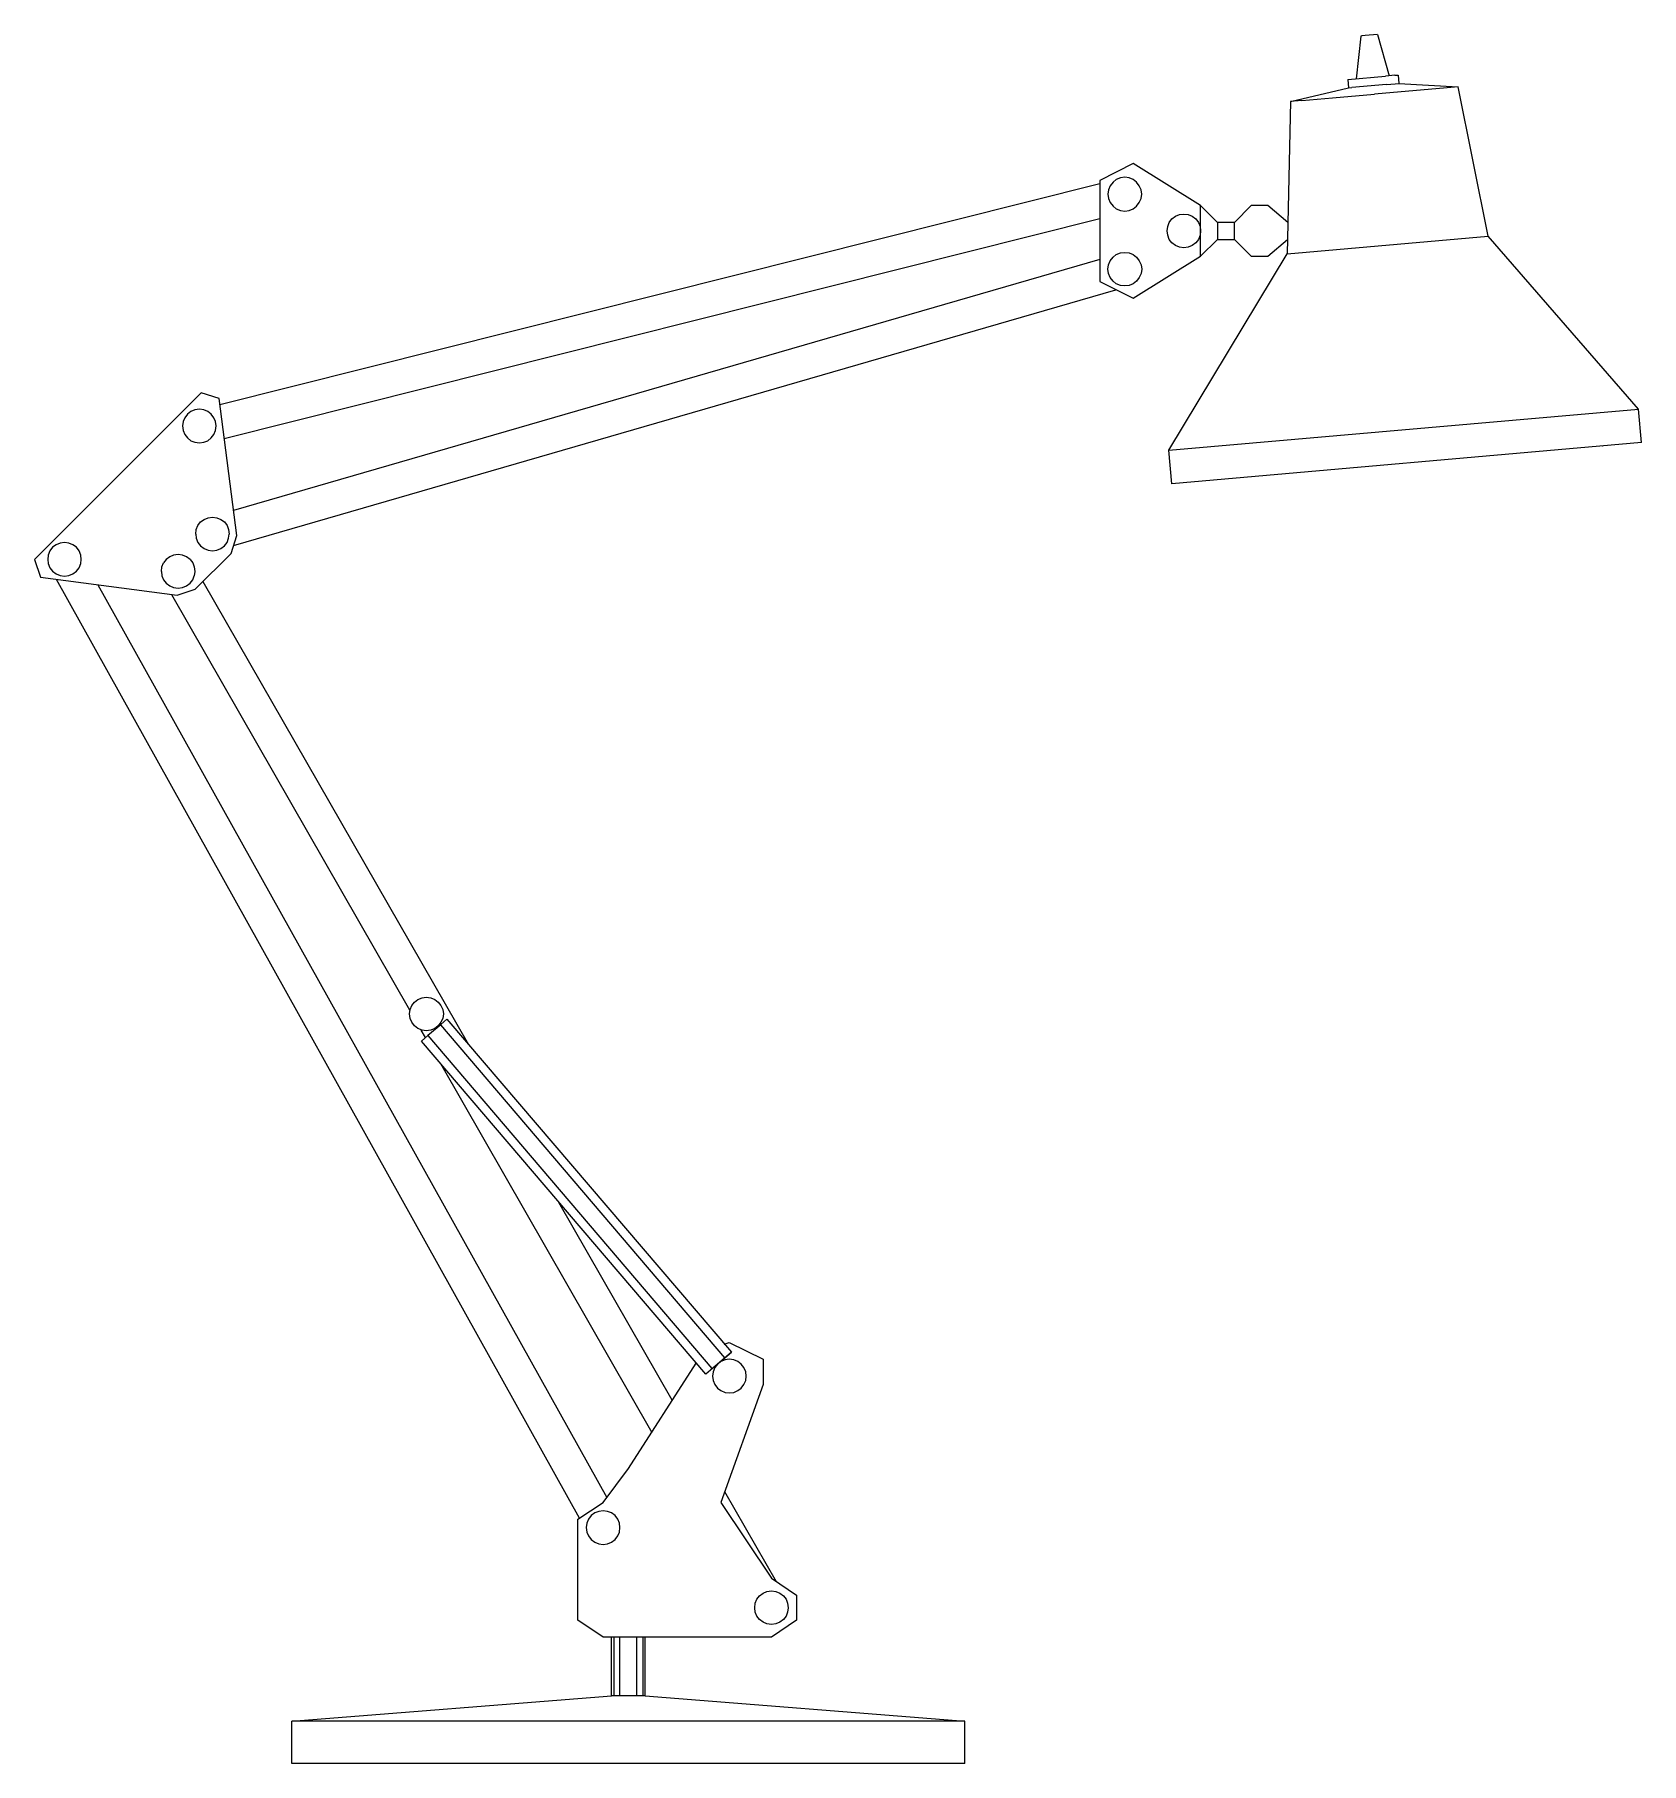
# Model space of a CAD drawing. Header units: millimetres. Extents: x -177 to 302, y 0 to 516.
import ezdxf

# ---------------------------------------------------------------- set-up
doc = ezdxf.new("R2010")
doc.units = ezdxf.units.MM
doc.layers.add('ceco.net 179', color=7, linetype='Continuous', lineweight=5)

msp = doc.modelspace()

# ---------------------------------------------------------------- linework, layer by layer
at = {"layer": 'ceco.net 179', "lineweight": 9}
for p, q in [((223.58, 515.6), (219.83, 515.28)), ((223.58, 515.6), (227.06, 503.29)), ((218.58, 515.12), (217.15, 502.43)), ((218.85, 515.18), (218.58, 515.12)), ((219.83, 515.28), (218.85, 515.18)), ((214.66, 502.22), (225.9, 503.18)), ((214.66, 502.22), (214.83, 499.7)), ((226.17, 500.67), (215.91, 499.81)), ((228.67, 503.45), (225.9, 503.18)), ((226.17, 500.67), (228.84, 500.93)), ((228.67, 503.45), (229.65, 503.5)), ((228.84, 500.93), (229.92, 500.99)), ((229.65, 503.5), (229.92, 500.99)), ((229.92, 500.99), (247.58, 500.02)), ((197.61, 495.69), (196.54, 450.18)), ((197.61, 495.69), (214.83, 499.7)), ((200.91, 495.95), (197.61, 495.69)), ((200.91, 495.95), (210.11, 496.76)), ((210.11, 496.76), (222.6, 497.83)), ((214.83, 499.7), (215.91, 499.81)), ((244.28, 499.76), (222.6, 497.83)), ((247.58, 500.02), (244.28, 499.76)), ((256.51, 455.48), (247.58, 500.02)), ((150.67, 477.16), (140.68, 472.13)), ((170.75, 464.58), (150.67, 477.16)), ((140.68, 471.11), (-121.94, 405.15)), ((140.68, 472.13), (140.68, 441.98)), ((143.27, 469.29), (143.09, 468.01)), ((143.8, 470.52), (143.27, 469.29)), ((144.61, 471.54), (143.8, 470.52)), ((145.59, 472.34), (144.61, 471.54)), ((146.84, 472.88), (145.59, 472.34)), ((148.18, 473.04), (146.84, 472.88)), ((149.43, 472.88), (148.18, 473.04)), ((150.67, 472.34), (149.43, 472.88)), ((151.66, 471.54), (150.67, 472.34)), ((152.46, 470.52), (151.66, 471.54)), ((152.99, 469.29), (152.46, 470.52)), ((153.17, 468.01), (152.99, 469.29)), ((143.09, 468.01), (143.27, 466.72)), ((143.27, 466.72), (143.8, 465.49)), ((143.8, 465.49), (144.61, 464.47)), ((144.61, 464.47), (145.59, 463.67)), ((150.67, 463.67), (151.66, 464.47)), ((151.66, 464.47), (152.46, 465.49)), ((152.46, 465.49), (152.99, 466.72)), ((152.99, 466.72), (153.17, 468.01)), ((170.75, 464.58), (175.75, 459.55)), ((170.75, 449.53), (170.75, 464.58)), ((185.83, 464.58), (180.84, 459.55)), ((190.83, 464.58), (185.83, 464.58)), ((196.76, 459.51), (190.83, 464.58)), ((-120.6, 395.14), (140.68, 460.78)), ((145.59, 463.67), (146.84, 463.13)), ((146.84, 463.13), (148.18, 462.97)), ((148.18, 462.97), (149.43, 463.13)), ((149.43, 463.13), (150.67, 463.67)), ((160.94, 458.37), (161.38, 459.55)), ((161.38, 459.55), (162.19, 460.62)), ((162.19, 460.62), (163.26, 461.42)), ((163.26, 461.42), (164.42, 461.9)), ((164.42, 461.9), (165.76, 462.06)), ((165.76, 462.06), (167, 461.9)), ((167, 461.9), (168.25, 461.42)), ((168.25, 461.42), (169.32, 460.62)), ((169.32, 460.62), (170.13, 459.55)), ((170.13, 459.55), (170.57, 458.37)), ((180.84, 459.55), (175.75, 459.55)), ((175.75, 459.55), (175.75, 454.51)), ((180.84, 454.51), (180.84, 459.55)), ((160.76, 457.03), (160.94, 458.37)), ((160.94, 455.74), (160.76, 457.03)), ((161.38, 454.51), (160.94, 455.74)), ((162.19, 453.5), (161.38, 454.51)), ((170.13, 454.51), (169.32, 453.5)), ((170.57, 455.74), (170.13, 454.51)), ((170.57, 458.37), (170.75, 457.03)), ((170.75, 457.03), (170.57, 455.74)), ((170.75, 449.53), (175.75, 454.51)), ((175.75, 454.51), (180.84, 454.51)), ((180.84, 454.51), (185.83, 449.53)), ((190.83, 449.53), (196.64, 454.45)), ((196.54, 450.18), (256.51, 455.48)), ((301.39, 403.92), (256.51, 455.48)), ((143.8, 448.14), (144.61, 449.21)), ((144.61, 449.21), (145.59, 450.02)), ((145.59, 450.02), (146.84, 450.5)), ((146.84, 450.5), (148.18, 450.66)), ((148.18, 450.66), (149.43, 450.5)), ((149.43, 450.5), (150.67, 450.02)), ((150.67, 450.02), (151.66, 449.21)), ((150.67, 436.95), (170.75, 449.53)), ((151.66, 449.21), (152.46, 448.14)), ((161.29, 391.66), (196.54, 450.18)), ((163.26, 452.69), (162.19, 453.5)), ((164.42, 452.21), (163.26, 452.69)), ((165.76, 452.05), (164.42, 452.21)), ((167, 452.21), (165.76, 452.05)), ((168.25, 452.69), (167, 452.21)), ((169.32, 453.5), (168.25, 452.69)), ((185.83, 449.53), (190.83, 449.53)), ((140.68, 448.57), (-117.84, 373.67)), ((143.09, 445.63), (143.27, 446.96)), ((143.27, 444.34), (143.09, 445.63)), ((143.27, 446.96), (143.8, 448.14)), ((143.8, 443.11), (143.27, 444.34)), ((152.46, 448.14), (152.99, 446.96)), ((152.99, 444.34), (152.46, 443.11)), ((152.99, 446.96), (153.17, 445.63)), ((153.17, 445.63), (152.99, 444.34)), ((-117.84, 363.22), (145.41, 439.52)), ((140.68, 441.98), (150.67, 436.95)), ((144.61, 442.09), (143.8, 443.11)), ((145.59, 441.29), (144.61, 442.09)), ((146.84, 440.81), (145.59, 441.29)), ((148.18, 440.65), (146.84, 440.81)), ((149.43, 440.81), (148.18, 440.65)), ((150.67, 441.29), (149.43, 440.81)), ((151.66, 442.09), (150.67, 441.29)), ((152.46, 443.11), (151.66, 442.09)), ((-127.47, 408.79), (-177.18, 359.05)), ((-122.12, 407.02), (-127.47, 408.79)), ((-131.58, 402.42), (-132.38, 401.35)), ((-130.51, 403.22), (-131.58, 402.42)), ((-129.35, 403.7), (-130.51, 403.22)), ((-128.01, 403.86), (-129.35, 403.7)), ((-126.67, 403.7), (-128.01, 403.86)), ((-125.51, 403.22), (-126.67, 403.7)), ((-124.44, 402.42), (-125.51, 403.22)), ((-123.64, 401.35), (-124.44, 402.42)), ((-116.85, 366.17), (-122.12, 407.02)), ((161.29, 391.66), (301.39, 403.92)), ((302.29, 393.9), (301.39, 403.92)), ((-132.83, 400.17), (-133.01, 398.88)), ((-133.01, 398.88), (-132.83, 397.54)), ((-132.38, 401.35), (-132.83, 400.17)), ((-132.83, 397.54), (-132.38, 396.37)), ((-123.19, 400.17), (-123.64, 401.35)), ((-123.64, 396.37), (-123.19, 397.54)), ((-123.01, 398.88), (-123.19, 400.17)), ((-123.19, 397.54), (-123.01, 398.88)), ((-132.38, 396.37), (-131.58, 395.3)), ((-131.58, 395.3), (-130.51, 394.49)), ((-130.51, 394.49), (-129.35, 394.01)), ((-129.35, 394.01), (-128.01, 393.85)), ((-128.01, 393.85), (-126.67, 394.01)), ((-126.67, 394.01), (-125.51, 394.49)), ((-125.51, 394.49), (-124.44, 395.3)), ((-124.44, 395.3), (-123.64, 396.37)), ((302.29, 393.9), (162.19, 381.64)), ((290.69, 392.89), (290.6, 392.89)), ((162.19, 381.64), (161.29, 391.66)), ((-126.58, 370.99), (-125.42, 371.52)), ((-125.42, 371.52), (-124.08, 371.68)), ((-124.08, 371.68), (-122.83, 371.52)), ((-122.83, 371.52), (-121.58, 370.99)), ((-129.08, 366.65), (-128.99, 367.99)), ((-129.08, 366.65), (-128.99, 365.37)), ((-128.99, 367.99), (-128.45, 369.17)), ((-128.45, 369.17), (-127.65, 370.24)), ((-127.65, 370.24), (-126.58, 370.99)), ((-121.58, 370.99), (-120.51, 370.24)), ((-120.51, 370.24), (-119.71, 369.17)), ((-119.71, 369.17), (-119.26, 367.99)), ((-119.26, 367.99), (-119.08, 366.65)), ((-119.26, 365.37), (-119.08, 366.65)), ((-118.55, 360.87), (-116.85, 366.17)), ((-172.63, 361.62), (-173.07, 360.39)), ((-171.82, 362.69), (-172.63, 361.62)), ((-170.75, 363.44), (-171.82, 362.69)), ((-169.5, 363.97), (-170.75, 363.44)), ((-168.25, 364.14), (-169.5, 363.97)), ((-166.92, 363.97), (-168.25, 364.14)), ((-165.76, 363.44), (-166.92, 363.97)), ((-164.68, 362.69), (-165.76, 363.44)), ((-163.88, 361.62), (-164.68, 362.69)), ((-163.35, 360.39), (-163.88, 361.62)), ((-128.99, 365.37), (-128.45, 364.14)), ((-128.45, 364.14), (-127.65, 363.12)), ((-127.65, 363.12), (-126.58, 362.31)), ((-126.58, 362.31), (-125.42, 361.83)), ((-125.42, 361.83), (-124.08, 361.62)), ((-124.08, 361.62), (-122.83, 361.83)), ((-122.83, 361.83), (-121.58, 362.31)), ((-121.58, 362.31), (-120.51, 363.12)), ((-120.51, 363.12), (-119.71, 364.14)), ((-119.71, 364.14), (-119.26, 365.37)), ((-177.18, 359.05), (-175.39, 353.75)), ((-173.07, 360.39), (-173.25, 359.1)), ((-173.25, 359.1), (-173.07, 357.82)), ((-173.07, 357.82), (-172.63, 356.59)), ((-172.63, 356.59), (-171.82, 355.57)), ((-164.68, 355.57), (-163.88, 356.59)), ((-163.88, 356.59), (-163.35, 357.82)), ((-163.26, 359.1), (-163.35, 360.39)), ((-163.35, 357.82), (-163.26, 359.1)), ((-139.34, 355.51), (-139.16, 356.85)), ((-139.16, 356.85), (-138.72, 358.03)), ((-137.91, 359.1), (-138.72, 358.03)), ((-136.84, 359.85), (-137.91, 359.1)), ((-135.68, 360.39), (-136.84, 359.85)), ((-134.34, 360.55), (-135.68, 360.39)), ((-133.01, 360.39), (-134.34, 360.55)), ((-131.85, 359.85), (-133.01, 360.39)), ((-130.77, 359.1), (-131.85, 359.85)), ((-130.77, 359.1), (-129.97, 358.03)), ((-129.97, 358.03), (-129.53, 356.85)), ((-129.53, 356.85), (-129.35, 355.51)), ((-129.26, 350.21), (-118.55, 360.87)), ((-175.39, 353.75), (-134.61, 348.39)), ((-171.82, 355.57), (-170.75, 354.77)), ((-170.75, 354.77), (-169.5, 354.28)), ((-14.59, 73.14), (-170.66, 353.11)), ((-169.5, 354.28), (-168.25, 354.07)), ((-168.25, 354.07), (-166.92, 354.28)), ((-166.92, 354.28), (-165.76, 354.77)), ((-165.76, 354.77), (-164.68, 355.57)), ((-158.26, 351.45), (-6.47, 79.35)), ((-139.34, 355.51), (-139.16, 354.23)), ((-139.16, 354.23), (-138.72, 353)), ((-138.72, 353), (-137.91, 351.98)), ((-137.91, 351.98), (-136.84, 351.18)), ((-136.84, 351.18), (-135.68, 350.7)), ((-135.68, 350.7), (-134.34, 350.48)), ((-134.34, 350.48), (-133.01, 350.7)), ((-133.01, 350.7), (-131.85, 351.18)), ((-131.85, 351.18), (-130.77, 351.98)), ((-130.77, 351.98), (-129.97, 353)), ((-129.97, 353), (-129.53, 354.23)), ((-129.35, 355.51), (-129.53, 354.23)), ((-126.94, 352.52), (-47.7, 214.38)), ((-65.19, 224.61), (-136.22, 348.55)), ((-134.61, 348.39), (-129.26, 350.21)), ((-64.65, 226), (-63.85, 227.07)), ((-63.85, 227.07), (-62.78, 227.87)), ((-62.78, 227.87), (-61.53, 228.35)), ((-61.53, 228.35), (-60.28, 228.51)), ((-60.28, 228.51), (-58.94, 228.35)), ((-58.94, 228.35), (-57.78, 227.87)), ((-57.78, 227.87), (-56.71, 227.07)), ((-56.71, 227.07), (-55.91, 226)), ((-65.28, 223.54), (-65.1, 224.82)), ((-65.1, 222.2), (-65.28, 223.54)), ((-65.1, 224.82), (-64.65, 226)), ((-64.65, 221.02), (-65.1, 222.2)), ((-56.8, 219.57), (-54.12, 221.93)), ((-55.91, 226), (-55.37, 224.82)), ((-55.37, 222.2), (-55.91, 221.02)), ((-55.37, 224.82), (-55.19, 223.54)), ((-55.19, 223.54), (-55.37, 222.2)), ((-54.12, 221.93), (30.74, 122.61)), ((-63.85, 219.95), (-64.65, 221.02)), ((-62.78, 219.14), (-63.85, 219.95)), ((-61.53, 218.66), (-62.78, 219.14)), ((-60.55, 216.47), (-61.8, 218.72)), ((-61.71, 215.4), (-59.83, 217.06)), ((-60.28, 218.5), (-61.53, 218.66)), ((-58.94, 218.66), (-60.28, 218.5)), ((-56, 220.27), (-59.83, 217.06)), ((-59.83, 217.06), (24.94, 117.74)), ((-57.78, 219.14), (-58.94, 218.66)), ((-56.71, 219.95), (-57.78, 219.14)), ((-55.91, 221.02), (-56.71, 219.95)), ((28.78, 121), (-56, 220.27)), ((23.07, 116.08), (-61.71, 215.4)), ((-56.08, 208.7), (7, 98.73)), ((13.07, 108.31), (-20.75, 167.32)), ((28.6, 125.02), (30.12, 125.55)), ((30.12, 125.55), (40.2, 120.58)), ((0.04, 87.91), (20.21, 119.34)), ((30.74, 122.61), (23.07, 116.08)), ((24.94, 117.74), (26.9, 119.34)), ((26.64, 119.08), (25.83, 118.06)), ((27.62, 119.88), (26.64, 119.08)), ((26.9, 119.34), (28.78, 121)), ((28.87, 120.36), (27.62, 119.88)), ((28.78, 121), (30.74, 122.61)), ((30.12, 120.58), (28.87, 120.36)), ((31.46, 120.36), (30.12, 120.58)), ((32.62, 119.88), (31.46, 120.36)), ((33.69, 119.08), (32.62, 119.88)), ((34.49, 118.06), (33.69, 119.08)), ((40.2, 120.58), (40.2, 113.03)), ((23.07, 116.08), (24.94, 117.74)), ((25.3, 116.83), (25.12, 115.54)), ((25.12, 115.54), (25.3, 114.2)), ((25.83, 118.06), (25.3, 116.83)), ((25.3, 114.2), (25.83, 113.03)), ((35.02, 116.83), (34.49, 118.06)), ((34.49, 113.03), (35.02, 114.2)), ((35.2, 115.54), (35.02, 116.83)), ((35.02, 114.2), (35.2, 115.54)), ((25.83, 113.03), (26.64, 111.96)), ((26.64, 111.96), (27.62, 111.21)), ((40.2, 113.03), (27.62, 77.85)), ((27.62, 111.21), (28.87, 110.67)), ((28.87, 110.67), (30.12, 110.51)), ((30.12, 110.51), (31.46, 110.67)), ((31.46, 110.67), (32.62, 111.21)), ((32.62, 111.21), (33.69, 111.96)), ((33.69, 111.96), (34.49, 113.03)), ((-7.54, 77.85), (0.04, 87.91)), ((-15.04, 72.82), (-7.54, 77.85)), ((27.62, 77.85), (42.7, 55.25)), ((28.69, 81.06), (44.13, 54.24)), ((-15.04, 42.73), (-15.04, 72.82)), ((-11.91, 72.82), (-12.36, 71.64)), ((-11.11, 73.89), (-11.91, 72.82)), ((-10.04, 74.69), (-11.11, 73.89)), ((-8.79, 75.17), (-10.04, 74.69)), ((-7.54, 75.33), (-8.79, 75.17)), ((-6.2, 75.17), (-7.54, 75.33)), ((-5.04, 74.69), (-6.2, 75.17)), ((-3.97, 73.89), (-5.04, 74.69)), ((-3.17, 72.82), (-3.97, 73.89)), ((-2.63, 71.64), (-3.17, 72.82)), ((-12.36, 71.64), (-12.54, 70.35)), ((-12.54, 70.35), (-12.36, 69.01)), ((-12.36, 69.01), (-11.91, 67.84)), ((-11.91, 67.84), (-11.11, 66.77)), ((-3.97, 66.77), (-3.17, 67.84)), ((-3.17, 67.84), (-2.63, 69.01)), ((-2.54, 70.35), (-2.63, 71.64)), ((-2.63, 69.01), (-2.54, 70.35)), ((-11.11, 66.77), (-10.04, 65.96)), ((-10.04, 65.96), (-8.79, 65.48)), ((-8.79, 65.48), (-7.54, 65.32)), ((-7.54, 65.32), (-6.2, 65.48)), ((-6.2, 65.48), (-5.04, 65.96)), ((-5.04, 65.96), (-3.97, 66.77)), ((42.7, 55.25), (50.2, 50.22)), ((37.7, 46.42), (37.88, 47.76)), ((37.88, 45.14), (37.7, 46.42)), ((37.88, 47.76), (38.33, 48.94)), ((38.33, 48.94), (39.13, 50.01)), ((39.13, 50.01), (40.2, 50.81)), ((40.2, 50.81), (41.36, 51.29)), ((41.36, 51.29), (42.7, 51.45)), ((42.7, 51.45), (44.04, 51.29)), ((44.04, 51.29), (45.2, 50.81)), ((45.2, 50.81), (46.27, 50.01)), ((46.27, 50.01), (47.07, 48.94)), ((47.07, 48.94), (47.52, 47.76)), ((47.52, 47.76), (47.7, 46.42)), ((47.7, 46.42), (47.52, 45.14)), ((50.2, 50.22), (50.2, 42.73)), ((-7.54, 37.69), (-15.04, 42.73)), ((38.33, 43.96), (37.88, 45.14)), ((39.13, 42.89), (38.33, 43.96)), ((40.2, 42.08), (39.13, 42.89)), ((41.36, 41.6), (40.2, 42.08)), ((42.7, 41.44), (41.36, 41.6)), ((50.2, 42.73), (42.7, 37.69)), ((44.04, 41.6), (42.7, 41.44)), ((45.2, 42.08), (44.04, 41.6)), ((46.27, 42.89), (45.2, 42.08)), ((47.07, 43.96), (46.27, 42.89)), ((47.52, 45.14), (47.07, 43.96)), ((42.7, 37.69), (-7.54, 37.69)), ((-5.04, 20.13), (-5.04, 37.69)), ((-4.33, 37.69), (-4.33, 20.13)), ((-2.54, 20.13), (-2.54, 37.69)), ((2.54, 20.13), (2.54, 37.69)), ((4.33, 37.69), (4.33, 20.13)), ((5.04, 20.13), (5.04, 37.69)), ((-100.43, 12.58), (-5.04, 20.13)), ((5.04, 20.13), (-5.04, 20.13)), ((5.04, 20.13), (100.43, 12.58)), ((100.43, 12.58), (-100.43, 12.58)), ((-100.43, 0), (-100.43, 12.58)), ((100.43, 0), (100.43, 12.58)), ((100.43, 0), (-100.43, 0))]:
    msp.add_line(p, q, dxfattribs=at)

doc.saveas('drawing.dxf')
